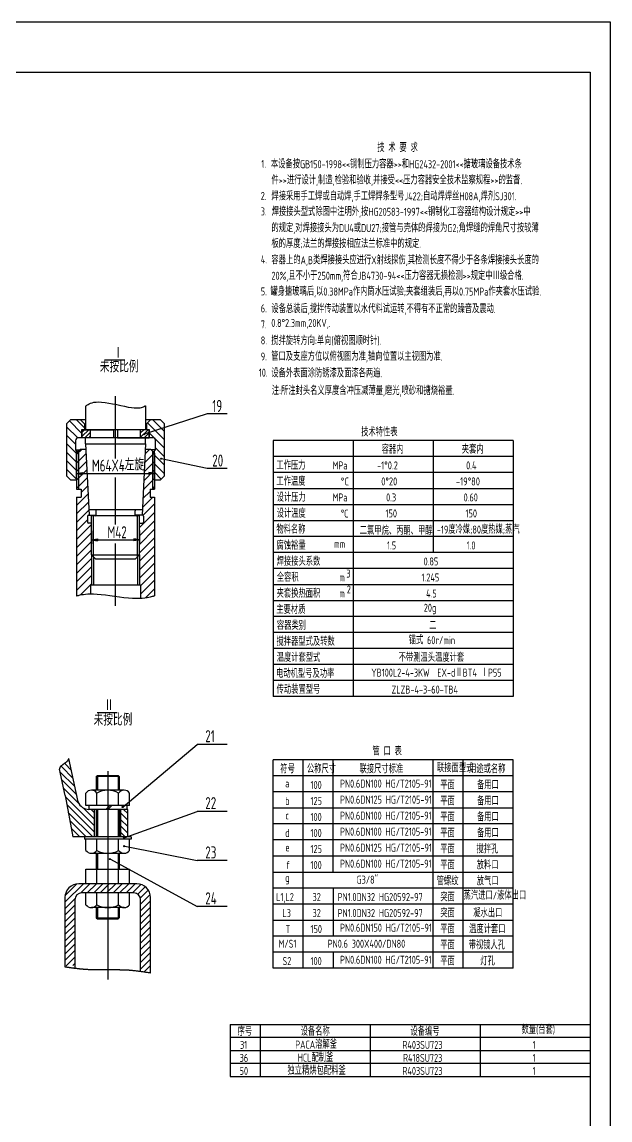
# Model space of a CAD drawing. Extents: x -1085 to 561, y -220 to 621.
# Drawn here: x 267 to 561, y 72 to 621 of the extents above; entities that cross this region are included whole.
import ezdxf

# ---------------------------------------------------------------- set-up
doc = ezdxf.new("R2010")
doc.units = 0
doc.layers.get('0').update_dxf_attribs({"color": 8, "linetype": 'CONTINUOUS'})
for name, color, linetype in [('0-EQUIPMENT', 7, 'CONTINUOUS'), ('1', 8, 'CONTINUOUS'), ('5', 8, 'CONTINUOUS')]:
    doc.layers.add(name, color=color, linetype=linetype)
doc.styles.add('HZTXT', font='tssdeng.shx', dxfattribs={"width": 0.8, "bigfont": 'tssdchn.shx'})

# ---------------------------------------------------------------- blocks, each defined once
blk = doc.blocks.new('*U17')
for p, q in [((296.39, 334.57), (297.08, 334.71)), ((297.08, 334.71), (297.92, 334.85)), ((297.92, 334.85), (298.92, 334.98)), ((298.92, 334.98), (300.09, 335.07)), ((300.09, 335.07), (301.45, 335.12)), ((301.45, 335.12), (303.02, 335.1)), ((303.02, 335.1), (304.79, 335.01)), ((304.79, 335.01), (306.78, 334.83)), ((306.78, 334.83), (308.94, 334.58)), ((294.53, 334.13), (294.53, 334.13, 1)), ((294.53, 334.13), (294.55, 334.13)), ((294.55, 334.13), (294.6, 334.15)), ((294.6, 334.15), (294.69, 334.17)), ((294.69, 334.17), (294.85, 334.21)), ((294.85, 334.21), (295.08, 334.26)), ((295.08, 334.26), (295.4, 334.34)), ((295.4, 334.34), (295.84, 334.44)), ((295.84, 334.44), (296.39, 334.57)), ((308.94, 334.58), (311.22, 334.29)), ((311.22, 334.29), (313.56, 333.97)), ((313.56, 333.97), (315.91, 333.66)), ((315.91, 333.66), (318.21, 333.37)), ((318.21, 333.37), (320.41, 333.14)), ((320.41, 333.14), (322.45, 332.98)), ((322.45, 332.98), (324.29, 332.91)), ((324.29, 332.91), (325.93, 332.92)), ((325.93, 332.92), (327.38, 332.99)), ((327.38, 332.99), (328.65, 333.12)), ((328.65, 333.12), (329.74, 333.27)), ((329.74, 333.27), (330.66, 333.44)), ((330.66, 333.44), (331.43, 333.61)), ((331.43, 333.61), (332.06, 333.76)), ((332.06, 333.76), (332.54, 333.88)), ((332.54, 333.88), (332.91, 333.98)), ((332.91, 333.98), (333.17, 334.04)), ((333.17, 334.04), (333.34, 334.08)), ((333.34, 334.08), (333.45, 334.11)), ((333.45, 334.11), (333.53, 334.13)), ((333.5, 334.12), (333.52, 334.13))]:
    blk.add_line(p, q)
blk = doc.blocks.new('*U18')
for p, q in [((299.03, 428.93), (299.04, 428.94)), ((299.03, 428.93), (299.03, 428.93, 1)), ((299.04, 428.94), (299.08, 428.96)), ((299.08, 428.96), (299.14, 429.01)), ((299.14, 429.01), (299.26, 429.08)), ((299.26, 429.08), (299.43, 429.18)), ((299.43, 429.18), (299.66, 429.33)), ((299.66, 429.33), (299.97, 429.52)), ((299.97, 429.52), (300.37, 429.77)), ((300.37, 429.77), (300.88, 430.04)), ((300.88, 430.04), (301.51, 430.32)), ((301.51, 430.32), (302.28, 430.59)), ((302.28, 430.59), (303.2, 430.81)), ((303.2, 430.81), (304.29, 430.96)), ((304.29, 430.96), (305.57, 431.01)), ((305.57, 431.01), (307.05, 430.95)), ((307.05, 430.95), (308.74, 430.76)), ((308.74, 430.76), (310.6, 430.46)), ((310.6, 430.46), (312.56, 430.08)), ((312.56, 430.08), (314.57, 429.66)), ((314.57, 429.66), (316.57, 429.23)), ((316.57, 429.23), (318.5, 428.82)), ((318.5, 428.82), (320.31, 428.46)), ((320.31, 428.46), (321.94, 428.2)), ((321.94, 428.2), (323.34, 428.04)), ((323.34, 428.04), (324.53, 427.99)), ((324.53, 427.99), (325.52, 428.03)), ((325.52, 428.03), (326.34, 428.12)), ((326.34, 428.12), (327, 428.26)), ((327, 428.26), (327.53, 428.43)), ((327.53, 428.43), (327.94, 428.59)), ((327.94, 428.59), (328.27, 428.75)), ((328.27, 428.75), (328.52, 428.87)), ((328.52, 428.87), (328.71, 428.96)), ((328.71, 428.96), (328.84, 429.03)), ((328.84, 429.03), (328.93, 429.07)), ((328.93, 429.07), (328.99, 429.1)), ((328.99, 429.1), (329.03, 429.12)), ((329.01, 429.11), (329.02, 429.11))]:
    blk.add_line(p, q)
blk = doc.blocks.new('*U19')
at = {"layer": '5'}
for p, q in [((295.1, 413.06), (289.53, 418.63)), ((297.03, 415.38), (290.9, 421.5)), ((298.53, 418.12), (294.52, 422.12, 1)), ((294.03, 409.89), (289.53, 414.39)), ((294.53, 405.15), (289.53, 410.15)), ((294.53, 400.91), (289.53, 405.91)), ((294.53, 396.66), (289.53, 401.66)), ((294.53, 392.42), (289.53, 397.42))]:
    blk.add_line(p, q, dxfattribs=at)
blk = doc.blocks.new('*U20')
at = {"layer": '5'}
for p, q in [((338.53, 412.06), (330, 420.59)), ((338.53, 416.3), (332.71, 422.12, 1)), ((338.53, 407.82), (331.03, 415.32)), ((338.53, 403.57), (334.03, 408.07)), ((338.53, 399.33), (333.53, 404.33)), ((338.53, 395.09), (333.53, 400.09)), ((336.89, 392.48), (333.53, 395.85))]:
    blk.add_line(p, q, dxfattribs=at)
blk = doc.blocks.new('*U21')
at = {"layer": '5'}
for p, q in [((297.28, 415.95), (298.45, 417.12, 1)), ((297.28, 413.83), (300.57, 417.12)), ((298.69, 413.12), (301.53, 415.96)), ((300.81, 413.12), (301.53, 413.84))]:
    blk.add_line(p, q, dxfattribs=at)
blk = doc.blocks.new('*U22')
at = {"layer": '5'}
for p, q in [((326.53, 415.5), (328.14, 417.12, 1)), ((326.53, 413.38), (330.27, 417.12)), ((328.39, 413.12), (330.78, 415.51)), ((330.51, 413.12), (330.78, 413.39))]:
    blk.add_line(p, q, dxfattribs=at)
blk = doc.blocks.new('*U23')
at = {"layer": '5'}
for p, q in [((297.27, 407.47), (294.53, 404.72, 1)), ((299.27, 405.22), (294.53, 400.48)), ((299.47, 401.18), (294.53, 396.23)), ((299.67, 397.14), (294.53, 391.99)), ((299.88, 393.1), (294.53, 387.75)), ((294.53, 379.26), (300.28, 385.02)), ((296.78, 385.75), (300.08, 389.06)), ((294.53, 375.02), (300.48, 380.98)), ((294.53, 370.78), (300.68, 376.93)), ((294.53, 366.53), (300.03, 372.03)), ((294.53, 362.29), (302.03, 369.79)), ((294.53, 358.05), (302.03, 365.55)), ((294.53, 353.81), (302.03, 361.31)), ((294.53, 349.56), (302.03, 357.06)), ((294.53, 345.32), (302.03, 352.82)), ((294.53, 341.08), (302.03, 348.58)), ((294.53, 336.84), (302.03, 344.34)), ((296.53, 334.6), (302.03, 340.09)), ((301.29, 335.11), (301.53, 335.35))]:
    blk.add_line(p, q, dxfattribs=at)
blk = doc.blocks.new('*U24')
at = {"layer": '5'}
for p, q in [((294.53, 399.05), (294.53, 393.24, 1)), ((294.53, 395.24), (297.49, 395.73)), ((294.53, 395.24), (333.53, 395.24)), ((294.53, 395.24), (297.49, 394.74)), ((297.49, 395.73), (297.49, 394.74)), ((333.53, 395.24), (330.57, 395.73)), ((330.57, 395.73), (330.57, 394.74)), ((333.53, 395.24), (330.57, 394.74)), ((333.53, 399.25), (333.53, 393.24))]:
    blk.add_line(p, q, dxfattribs=at)
blk = doc.blocks.new('*U25')
at = {"layer": '5'}
for p, q in [((302.03, 366.55), (302.03, 360.13, 1)), ((302.03, 362.13), (304.99, 362.62)), ((302.03, 362.13), (326.03, 362.13)), ((302.03, 362.13), (304.99, 361.64)), ((304.99, 362.62), (304.99, 361.64)), ((326.03, 362.13), (323.07, 362.62)), ((323.07, 362.62), (323.07, 361.64)), ((326.03, 362.13), (323.07, 361.64)), ((326.03, 366.75), (326.03, 360.13))]:
    blk.add_line(p, q, dxfattribs=at)
blk = doc.blocks.new('*U99')
for p, q in [((320.1, 222.07), (316.67, 225.5)), ((320.1, 225.31), (318, 227.41)), ((320.1, 218.84), (316.67, 222.27)), ((320.1, 215.6), (316.67, 219.03)), ((318.78, 213.69), (316.67, 215.8, 1))]:
    blk.add_line(p, q)
blk = doc.blocks.new('*U100')
for p, q in [((292.79, 242.92), (286.92, 248.79)), ((291.89, 247.05), (288.82, 250.12)), ((291, 251.18), (290.73, 251.45)), ((293.69, 238.78), (286.21, 246.26)), ((294.58, 234.65), (287.11, 242.13)), ((295.78, 230.22), (288.01, 238)), ((303.52, 219.25), (288.89, 233.88)), ((303.52, 216.01), (289.63, 229.9)), ((302.61, 213.69), (290.37, 225.93)), ((303.52, 222.48), (297.8, 228.21)), ((303.52, 225.72), (301.83, 227.41)), ((299.38, 213.69), (291.12, 221.95)), ((296.14, 213.69), (291.86, 217.97)), ((292.91, 213.69), (292.6, 214, 1))]:
    blk.add_line(p, q)
blk = doc.blocks.new('*U101')
for p, q in [((290.37, 252.37), (290.33, 252.29)), ((290.41, 252.45), (290.37, 252.37)), ((290.45, 252.53), (290.41, 252.45)), ((290.49, 252.6), (290.45, 252.53)), ((290.52, 252.67), (290.49, 252.6)), ((290.55, 252.74), (290.52, 252.67)), ((290.58, 252.79), (290.55, 252.74)), ((290.61, 252.85), (290.58, 252.79)), ((290.63, 252.89), (290.61, 252.85, 1)), ((285.97, 247.73), (285.92, 247.6)), ((286.02, 247.89), (285.97, 247.73)), ((286.08, 248.05), (286.02, 247.89)), ((286.14, 248.23), (286.08, 248.05)), ((286.21, 248.4), (286.14, 248.23)), ((286.28, 248.56), (286.21, 248.4)), ((286.34, 248.71), (286.28, 248.56)), ((286.41, 248.83), (286.34, 248.71)), ((286.47, 248.93), (286.41, 248.83)), ((286.53, 249), (286.47, 248.93)), ((286.58, 249.05), (286.53, 249)), ((286.63, 249.08), (286.58, 249.05)), ((286.68, 249.1), (286.63, 249.08)), ((286.74, 249.12), (286.68, 249.1)), ((286.79, 249.13), (286.74, 249.12)), ((286.84, 249.15), (286.79, 249.13)), ((286.9, 249.18), (286.84, 249.15)), ((286.96, 249.22), (286.9, 249.18)), ((287.02, 249.26), (286.96, 249.22)), ((287.08, 249.31), (287.02, 249.26)), ((287.15, 249.36), (287.08, 249.31)), ((287.21, 249.42), (287.15, 249.36)), ((287.28, 249.48), (287.21, 249.42)), ((287.35, 249.53), (287.28, 249.48)), ((287.41, 249.59), (287.35, 249.53)), ((287.48, 249.65), (287.41, 249.59)), ((287.55, 249.7), (287.48, 249.65)), ((287.62, 249.76), (287.55, 249.7)), ((287.69, 249.81), (287.62, 249.76)), ((287.76, 249.86), (287.69, 249.81)), ((287.83, 249.92), (287.76, 249.86)), ((287.9, 249.97), (287.83, 249.92)), ((287.97, 250.02), (287.9, 249.97)), ((288.04, 250.07), (287.97, 250.02)), ((288.11, 250.12), (288.04, 250.07)), ((288.18, 250.18), (288.11, 250.12)), ((288.25, 250.23), (288.18, 250.18)), ((288.32, 250.28), (288.25, 250.23)), ((288.39, 250.33), (288.32, 250.28)), ((288.46, 250.38), (288.39, 250.33)), ((288.53, 250.42), (288.46, 250.38)), ((288.61, 250.47), (288.53, 250.42)), ((288.68, 250.52), (288.61, 250.47)), ((288.75, 250.56), (288.68, 250.52)), ((288.82, 250.61), (288.75, 250.56)), ((288.89, 250.65), (288.82, 250.61)), ((288.95, 250.7), (288.89, 250.65)), ((289.02, 250.74), (288.95, 250.7)), ((289.09, 250.79), (289.02, 250.74)), ((289.16, 250.84), (289.09, 250.79)), ((289.22, 250.89), (289.16, 250.84)), ((289.29, 250.94), (289.22, 250.89)), ((289.36, 250.99), (289.29, 250.94)), ((289.42, 251.05), (289.36, 250.99)), ((289.48, 251.11), (289.42, 251.05)), ((289.55, 251.17), (289.48, 251.11)), ((289.61, 251.23), (289.55, 251.17)), ((289.67, 251.3), (289.61, 251.23)), ((289.73, 251.37), (289.67, 251.3)), ((289.78, 251.44), (289.73, 251.37)), ((289.84, 251.51), (289.78, 251.44)), ((289.9, 251.58), (289.84, 251.51)), ((289.95, 251.66), (289.9, 251.58)), ((290, 251.74), (289.95, 251.66)), ((290.05, 251.81), (290, 251.74)), ((290.1, 251.89), (290.05, 251.81)), ((290.15, 251.97), (290.1, 251.89)), ((290.2, 252.05), (290.15, 251.97)), ((290.24, 252.13), (290.2, 252.05)), ((290.29, 252.21), (290.24, 252.13)), ((290.33, 252.29), (290.29, 252.21))]:
    blk.add_line(p, q)
blk = doc.blocks.new('*U102')
for p, q in [((288.71, 148.83), (288.83, 148.81, 1)), ((288.83, 148.81), (288.96, 148.79)), ((288.96, 148.79), (289.12, 148.76)), ((289.12, 148.76), (289.3, 148.74)), ((289.3, 148.74), (289.49, 148.71)), ((289.49, 148.71), (289.7, 148.67)), ((289.7, 148.67), (289.92, 148.64)), ((289.92, 148.64), (290.15, 148.61)), ((290.15, 148.61), (290.39, 148.57)), ((290.39, 148.57), (290.63, 148.53)), ((290.63, 148.53), (290.88, 148.5)), ((290.88, 148.5), (291.13, 148.46)), ((291.13, 148.46), (291.39, 148.42)), ((291.39, 148.42), (291.65, 148.39)), ((291.65, 148.39), (291.91, 148.35)), ((291.91, 148.35), (292.17, 148.31)), ((292.17, 148.31), (292.43, 148.28)), ((292.43, 148.28), (292.69, 148.24)), ((292.69, 148.24), (292.95, 148.21)), ((292.95, 148.21), (293.21, 148.18)), ((293.21, 148.18), (293.46, 148.14)), ((293.46, 148.14), (293.72, 148.11)), ((293.72, 148.11), (293.98, 148.08)), ((293.98, 148.08), (294.24, 148.05)), ((294.24, 148.05), (294.49, 148.02)), ((294.49, 148.02), (294.75, 147.99)), ((294.75, 147.99), (295.01, 147.96)), ((295.01, 147.96), (295.27, 147.93)), ((295.27, 147.93), (295.53, 147.9)), ((295.53, 147.9), (295.79, 147.87)), ((295.79, 147.87), (296.05, 147.84)), ((296.05, 147.84), (296.3, 147.82)), ((296.3, 147.82), (296.56, 147.79)), ((296.56, 147.79), (296.82, 147.77)), ((296.82, 147.77), (297.07, 147.74)), ((297.07, 147.74), (297.33, 147.72)), ((297.33, 147.72), (297.58, 147.7)), ((297.58, 147.7), (297.83, 147.68)), ((297.83, 147.68), (298.08, 147.66)), ((298.08, 147.66), (298.33, 147.64)), ((298.33, 147.64), (298.58, 147.62)), ((298.58, 147.62), (298.83, 147.6)), ((298.83, 147.6), (299.07, 147.58)), ((299.07, 147.58), (299.32, 147.57)), ((299.32, 147.57), (299.56, 147.55)), ((299.56, 147.55), (299.8, 147.54)), ((299.8, 147.54), (300.04, 147.52)), ((300.04, 147.52), (300.28, 147.51)), ((300.28, 147.51), (300.52, 147.5)), ((300.52, 147.5), (300.76, 147.49)), ((300.76, 147.49), (300.99, 147.48)), ((300.99, 147.48), (301.23, 147.47)), ((301.23, 147.47), (301.46, 147.46)), ((301.46, 147.46), (301.7, 147.45)), ((301.7, 147.45), (301.93, 147.44)), ((301.93, 147.44), (302.16, 147.43)), ((302.16, 147.43), (302.39, 147.42)), ((302.39, 147.42), (302.62, 147.42)), ((302.62, 147.42), (302.85, 147.41)), ((302.85, 147.41), (303.08, 147.41)), ((303.08, 147.41), (303.31, 147.4)), ((303.31, 147.4), (303.54, 147.4)), ((303.54, 147.4), (303.77, 147.39)), ((303.77, 147.39), (304, 147.39)), ((304, 147.39), (304.23, 147.38)), ((304.23, 147.38), (304.45, 147.38)), ((304.45, 147.38), (304.68, 147.38)), ((304.68, 147.38), (304.91, 147.37)), ((304.91, 147.37), (305.13, 147.37)), ((305.13, 147.37), (305.36, 147.37)), ((305.36, 147.37), (305.58, 147.37)), ((305.58, 147.37), (305.81, 147.37)), ((305.81, 147.37), (306.03, 147.37)), ((306.03, 147.37), (306.26, 147.37)), ((306.26, 147.37), (306.48, 147.37)), ((306.48, 147.37), (306.7, 147.37)), ((306.7, 147.37), (306.92, 147.37)), ((306.92, 147.37), (307.15, 147.37)), ((307.15, 147.37), (307.37, 147.37)), ((307.37, 147.37), (307.59, 147.37)), ((307.59, 147.37), (307.81, 147.37)), ((307.81, 147.37), (308.03, 147.37)), ((308.03, 147.37), (308.25, 147.37)), ((308.25, 147.37), (308.46, 147.37)), ((308.46, 147.37), (308.68, 147.38)), ((308.68, 147.38), (308.9, 147.38)), ((308.9, 147.38), (309.12, 147.38)), ((309.12, 147.38), (309.34, 147.38)), ((309.34, 147.38), (309.55, 147.38)), ((309.55, 147.38), (309.77, 147.39)), ((309.77, 147.39), (309.99, 147.39)), ((309.99, 147.39), (310.21, 147.39)), ((310.21, 147.39), (310.43, 147.39)), ((310.43, 147.39), (310.65, 147.39)), ((310.65, 147.39), (310.87, 147.39)), ((310.87, 147.39), (311.09, 147.4)), ((311.09, 147.4), (311.31, 147.4)), ((311.31, 147.4), (311.53, 147.4)), ((311.53, 147.4), (311.75, 147.4)), ((311.75, 147.4), (311.98, 147.4)), ((311.98, 147.4), (312.2, 147.4)), ((312.2, 147.4), (312.43, 147.4)), ((312.43, 147.4), (312.66, 147.4)), ((312.66, 147.4), (312.89, 147.4)), ((312.89, 147.4), (313.12, 147.4)), ((313.12, 147.4), (313.35, 147.39)), ((313.35, 147.39), (313.58, 147.39)), ((313.58, 147.39), (313.82, 147.39)), ((313.82, 147.39), (314.05, 147.39)), ((314.05, 147.39), (314.29, 147.38)), ((314.29, 147.38), (314.52, 147.38)), ((314.52, 147.38), (314.76, 147.38)), ((314.76, 147.38), (314.99, 147.37)), ((314.99, 147.37), (315.23, 147.37)), ((315.23, 147.37), (315.46, 147.36)), ((315.46, 147.36), (315.69, 147.36)), ((315.69, 147.36), (315.92, 147.36)), ((315.92, 147.36), (316.15, 147.35)), ((316.15, 147.35), (316.37, 147.35)), ((316.37, 147.35), (316.6, 147.34)), ((316.6, 147.34), (316.82, 147.34)), ((316.82, 147.34), (317.03, 147.33)), ((317.03, 147.33), (317.25, 147.33)), ((317.25, 147.33), (317.46, 147.32)), ((317.46, 147.32), (317.66, 147.32)), ((317.66, 147.32), (317.87, 147.32)), ((317.87, 147.32), (318.07, 147.31)), ((318.07, 147.31), (318.28, 147.31)), ((318.28, 147.31), (318.48, 147.3)), ((318.48, 147.3), (318.68, 147.3)), ((318.68, 147.3), (318.88, 147.29)), ((318.88, 147.29), (319.08, 147.28)), ((319.08, 147.28), (319.28, 147.28)), ((319.28, 147.28), (319.49, 147.27)), ((319.49, 147.27), (319.7, 147.26)), ((319.7, 147.26), (319.92, 147.25)), ((319.92, 147.25), (320.14, 147.23)), ((320.14, 147.23), (320.38, 147.22)), ((320.38, 147.22), (320.62, 147.2)), ((320.62, 147.2), (320.88, 147.18)), ((320.88, 147.18), (321.14, 147.16)), ((321.14, 147.16), (321.42, 147.13)), ((321.42, 147.13), (321.72, 147.1)), ((321.72, 147.1), (322.03, 147.07)), ((322.03, 147.07), (322.36, 147.04)), ((322.36, 147.04), (322.71, 147)), ((322.71, 147), (323.08, 146.96)), ((323.08, 146.96), (323.45, 146.91)), ((323.45, 146.91), (323.84, 146.87)), ((323.84, 146.87), (324.25, 146.82)), ((324.25, 146.82), (324.66, 146.76)), ((324.66, 146.76), (325.08, 146.71)), ((325.08, 146.71), (325.5, 146.65)), ((325.5, 146.65), (325.93, 146.6)), ((325.93, 146.6), (326.37, 146.54)), ((326.37, 146.54), (326.81, 146.48)), ((326.81, 146.48), (327.25, 146.42)), ((327.25, 146.42), (327.7, 146.36)), ((327.7, 146.36), (328.14, 146.29)), ((328.14, 146.29), (328.58, 146.23)), ((328.58, 146.23), (329.02, 146.17)), ((329.02, 146.17), (329.45, 146.11)), ((329.45, 146.11), (329.87, 146.05)), ((329.87, 146.05), (330.26, 145.99)), ((330.26, 145.99), (330.62, 145.94)), ((330.62, 145.94), (330.95, 145.89)), ((330.95, 145.89), (331.24, 145.85)), ((331.24, 145.85), (331.48, 145.82))]:
    blk.add_line(p, q)

msp = doc.modelspace()

# ---------------------------------------------------------------- linework, layer by layer
for p, q in [((-32.77011, 620.83141), (561.22989, 620.83141)), ((561.22989, 620.83141), (561.22989, -220.16859)), ((551.22989, 595.83141), (551.22989, -210.16859))]:
    msp.add_line(p, q)
at = {"layer": '0-EQUIPMENT'}
for p, q in [((308.72037, 452.06422), (318.72037, 452.06422)), ((314.0262, 402.66111), (314.0262, 433.89429)), ((299.0262, 428.93355), (299.0262, 417.12224)), ((329.0262, 429.11555), (329.0262, 417.12224)), ((359.84785, 424.97513), (328.3821, 414.82573)), ((369.84785, 424.97513), (359.84785, 424.97513, 1)), ((291.5262, 422.12224), (289.5262, 420.12224)), ((289.5262, 420.12224), (289.5262, 394.12224)), ((299.0262, 422.12224), (291.5262, 422.12224)), ((298.5262, 420.12224), (296.5262, 422.12224)), ((331.0262, 417.12224), (297.0262, 417.12224)), ((297.0262, 417.12224), (297.0262, 413.12224)), ((297.2762, 413.12224), (297.2762, 417.12224)), ((297.2762, 417.12224), (313.0262, 417.12224)), ((298.5262, 420.12224), (298.5262, 417.12224)), ((298.5262, 420.12224), (299.0262, 420.12224)), ((301.5262, 413.12224), (301.5262, 417.12224)), ((330.7762, 417.12224), (310.322, 417.12224)), ((313.0262, 417.12224), (313.0262, 413.12224)), ((315.0262, 417.12224), (315.0262, 413.12224)), ((326.5262, 413.12224), (326.5262, 417.12224)), ((336.5262, 422.12224), (329.0262, 422.12224)), ((329.0262, 420.12224), (329.5262, 420.12224)), ((329.5262, 420.12224), (331.5262, 422.12224)), ((329.5262, 420.12224), (329.5262, 417.12224)), ((330.7762, 413.12224), (330.7762, 417.12224)), ((331.0262, 413.12224), (331.0262, 417.12224)), ((338.5262, 420.12224), (336.5262, 422.12224)), ((338.5262, 394.12224), (338.5262, 420.12224)), ((294.0262, 411.62224), (294.0262, 407.12224, 6.28319)), ((332.5262, 413.12224), (295.5262, 413.12224, 6.28319)), ((313.0262, 413.12224), (297.2762, 413.12224)), ((299.0262, 410.12224), (299.0262, 413.12224)), ((315.0262, 413.12224), (330.7762, 413.12224)), ((329.0262, 410.12224), (329.0262, 413.12224)), ((334.0262, 407.12224), (334.0262, 411.62224, 1)), ((512.79382, 411.78609), (392.79382, 411.78609, 1)), ((392.79382, 411.78609), (392.79382, 283.78609)), ((432.79382, 411.78609), (432.79382, 283.78609, 1)), ((472.79382, 411.78609), (472.79382, 355.78609, 1)), ((512.79382, 411.78609), (512.79382, 283.78609)), ((294.0262, 407.12224), (296.18305, 407.12224)), ((294.0262, 407.12224), (295.10462, 406.04382)), ((296.5262, 407.46539), (294.5262, 405.46539)), ((294.5262, 392.12224), (294.5262, 406.62224)), ((295.5262, 406.46539), (295.5262, 387.46539)), ((296.5262, 407.46539), (299.2762, 407.46539)), ((299.0262, 410.12224), (329.0262, 410.12224)), ((299.0262, 410.12224), (300.80754, 374.46539)), ((329.0262, 410.12224), (327.24486, 374.46539)), ((328.77139, 405.02183), (331.21495, 407.46539)), ((328.7762, 407.46539), (331.5262, 407.46539)), ((333.5262, 405.46539), (331.5262, 407.46539)), ((334.0262, 407.12224), (331.86935, 407.12224)), ((332.5262, 406.46539), (332.5262, 387.46539)), ((334.0262, 407.12224), (332.94777, 406.04382)), ((333.5262, 392.12224), (333.5262, 406.62224)), ((294.5262, 405.46539), (294.5262, 387.46539)), ((328.32519, 396.09035), (333.5262, 401.29136)), ((328.54829, 400.55609), (333.5262, 405.534)), ((333.5262, 405.46539), (333.5262, 387.46539)), ((359.84785, 397.71676), (336.7916, 402.64646)), ((512.79382, 403.78609), (392.79382, 403.78609)), ((328.10209, 391.62461), (333.5262, 397.04872)), ((369.84785, 397.71676), (359.84785, 397.71676, 1)), ((512.79382, 395.78609), (392.79382, 395.78609, 1)), ((289.5262, 394.12224), (291.5262, 392.12224)), ((291.5262, 392.12224), (294.5262, 392.12224)), ((314.0262, 369.7554), (314.0262, 393.23081)), ((327.879, 387.15888), (333.5262, 392.80608)), ((333.5262, 392.12224), (336.5262, 392.12224)), ((336.5262, 392.12224), (338.5262, 394.12224)), ((294.5262, 387.46539), (296.7762, 387.46539)), ((296.7762, 387.46539), (296.7762, 383.46539)), ((327.6559, 382.69314), (331.2762, 386.31344)), ((331.2762, 387.46539), (333.5262, 387.46539, 1)), ((331.2762, 387.46539), (331.2762, 383.46539)), ((332.42815, 387.46539), (333.5262, 388.56344)), ((332.42815, 387.46539), (332.5262, 387.56344)), ((392.79382, 387.78609), (512.79382, 387.78609, 1)), ((294.5262, 383.46539), (296.7762, 383.46539)), ((294.5262, 383.46539), (294.5262, 334.12975)), ((327.4328, 378.2274), (332.67079, 383.46539)), ((327.81885, 374.3708), (333.5262, 380.07816)), ((331.2762, 383.46539), (333.5262, 383.46539)), ((333.5262, 383.46539), (333.5262, 334.12975)), ((392.79382, 379.78609), (512.79382, 379.78609, 1)), ((300.0262, 373.96539), (300.0262, 370.96539, 6.28319)), ((300.5262, 374.46539), (304.2762, 374.46539)), ((327.37759, 377.12224), (300.67481, 377.12224, 6.28319)), ((302.0262, 354.62224), (302.0262, 374.12224)), ((326.0262, 374.12224), (302.0262, 374.12224, 6.28319)), ((303.0262, 353.62224), (303.0262, 374.12224)), ((304.2762, 374.62224), (304.2762, 376.62224)), ((323.7762, 374.62224), (323.7762, 376.62224, 6.28319)), ((327.5262, 374.46539), (323.7762, 374.46539)), ((325.0262, 353.62224), (325.0262, 374.12224)), ((326.0262, 368.33551), (333.5262, 375.83551)), ((326.0262, 354.62224), (326.0262, 374.12224)), ((328.0262, 373.96539), (328.0262, 370.96539)), ((302.0262, 370.46539), (300.5262, 370.46539)), ((326.0262, 364.09287), (333.5262, 371.59287)), ((326.0262, 370.46539), (327.5262, 370.46539, 6.28319)), ((392.79382, 371.78609), (512.79382, 371.78609)), ((326.0262, 359.85023), (333.5262, 367.35023)), ((326.0262, 355.60759), (333.5262, 363.10759)), ((512.79382, 363.78609), (392.79382, 363.78609, 1)), ((314.0262, 329.06117), (314.0262, 360.32511)), ((326.0262, 351.36495), (333.5262, 358.86495)), ((302.0262, 354.62224), (304.0262, 352.62224)), ((302.0262, 354.62224), (326.0262, 354.62224)), ((302.0262, 354.62224), (302.0262, 339.46539)), ((303.0262, 353.62224), (303.0262, 339.46539)), ((304.0262, 352.62224), (324.0262, 352.62224)), ((326.0262, 354.62224), (324.0262, 352.62224)), ((325.0262, 353.62224), (325.0262, 339.46539)), ((326.0262, 347.12231), (333.5262, 354.62231)), ((326.0262, 354.62224), (326.0262, 339.46539)), ((512.79382, 355.78609), (392.79382, 355.78609)), ((326.0262, 342.87967), (333.5262, 350.37967)), ((326.5262, 339.13703), (333.5262, 346.13703)), ((512.79382, 347.78609), (392.79382, 347.78609)), ((326.5262, 334.89439), (333.5262, 341.89439)), ((326.5262, 339.46539), (301.5262, 339.46539)), ((301.5262, 339.46539), (301.5262, 335.11601)), ((326.5262, 339.46539), (326.5262, 332.9475)), ((329.04751, 333.17307), (333.5262, 337.65175)), ((392.79382, 339.78609), (512.79382, 339.78609, 1)), ((392.79382, 331.78609), (512.79382, 331.78609, 1)), ((512.79382, 323.78609), (392.79382, 323.78609, 1)), ((512.79382, 315.78609), (392.79382, 315.78609, 1)), ((512.79382, 307.78609), (392.79382, 307.78609, 1)), ((512.79382, 299.78609), (392.79382, 299.78609)), ((512.79382, 299.78609), (392.79382, 299.78609)), ((512.79382, 291.78609), (392.79382, 291.78609)), ((512.79382, 283.78609), (392.79382, 283.78609, 1)), ((304.84741, 275.8924), (314.84741, 275.8924, 1)), ((317.8749, 228.63925), (354.84785, 259.90359)), ((369.84785, 259.90359), (354.84785, 259.90359, 1)), ((295.35079, 231.12272), (290.62614, 252.88954)), ((288.79742, 234.35861), (285.92242, 247.60396)), ((512.79382, 252.13994), (392.79382, 252.13994, 1)), ((392.79382, 148.13994), (392.79382, 252.13994)), ((407.79382, 148.13994), (407.79382, 252.13994)), ((422.79382, 196.13994), (422.79382, 252.13994)), ((472.79382, 148.13994), (472.79382, 252.13994)), ((487.79382, 148.13994), (487.79382, 252.13994, 1)), ((512.79382, 148.13994), (512.79382, 252.13994)), ((304.3804, 243.83348), (304.95218, 244.40527)), ((304.3804, 243.83348), (304.3804, 237.03641)), ((315.81611, 243.83348), (304.3804, 243.83348)), ((304.95218, 244.40527), (304.95218, 237.03641)), ((304.95218, 244.40527), (315.24432, 244.40527)), ((310.09825, 246.51753), (310.09825, 142.47936)), ((315.24432, 244.40527), (315.24432, 237.03641)), ((315.81611, 243.83348), (315.24432, 244.40527)), ((315.81611, 243.83348), (315.81611, 237.03641)), ((512.79382, 244.13994), (392.79382, 244.13994)), ((318.26897, 237.03641), (301.92753, 237.03641, 6.28319)), ((512.79382, 236.13994), (392.79382, 236.13994)), ((288.79742, 234.35861), (292.65843, 213.68851)), ((299.20396, 229.41261), (299.20396, 235.60695, 6.28319)), ((304.65111, 229.41261), (304.65111, 235.60695)), ((315.5454, 229.41261), (315.5454, 235.60695, 6.28319)), ((320.99255, 229.41261), (320.99255, 235.60695)), ((320.99255, 229.41261), (299.20396, 229.41261)), ((300.63342, 229.41261), (300.63342, 227.41136)), ((320.1045, 227.41136), (300.70503, 227.41136)), ((303.52272, 213.68851), (303.52272, 227.41136)), ((304.3804, 227.41136), (304.3804, 213.68851)), ((304.95218, 227.41136), (304.95218, 213.68851)), ((311.18081, 229.41261), (309.17956, 227.41136)), ((310.09825, 227.41136), (312.0995, 229.41261)), ((315.24432, 227.41136), (315.24432, 213.68851)), ((315.81611, 227.41136), (315.81611, 213.68851)), ((316.67378, 213.68851), (316.67378, 227.41136)), ((318.39088, 213.27834), (354.84785, 226.45291)), ((319.56308, 229.41261), (319.56308, 227.41136)), ((320.1045, 213.68851), (320.1045, 227.41136)), ((369.84785, 226.45291), (354.84785, 226.45291)), ((392.79382, 228.13994), (512.79382, 228.13994)), ((512.79382, 220.13994), (392.79382, 220.13994, 1)), ((321.74755, 213.68851), (292.65843, 213.68851)), ((298.43491, 213.68851), (298.43491, 212.54494)), ((321.74755, 212.54494), (298.43491, 212.54494)), ((299.20396, 206.92238), (299.20396, 212.54494)), ((304.65111, 206.92238), (304.65111, 212.54494)), ((315.5454, 206.92238), (315.5454, 212.54494, 6.28319)), ((318.64381, 209.02649), (354.84785, 201.84117)), ((320.99255, 206.92238), (320.99255, 212.54494)), ((321.74755, 213.68851), (321.74755, 212.54494)), ((512.79382, 212.13994), (392.79382, 212.13994)), ((301.92753, 205.49292), (318.26897, 205.49292)), ((304.3804, 205.49292), (304.3804, 197.5635, 6.28319)), ((304.95218, 205.49292), (304.95218, 197.5635)), ((315.24432, 205.49292), (315.24432, 197.5635)), ((315.81611, 205.49292), (315.81611, 197.5635)), ((512.79382, 204.13994), (392.79382, 204.13994, 1)), ((299.20396, 190.2453), (299.20396, 197.5635)), ((299.20396, 197.5635), (320.99255, 197.5635)), ((304.65111, 190.2453), (304.65111, 197.5635)), ((311.40983, 202.6006), (354.84785, 178.9094)), ((315.5454, 190.2453), (315.5454, 197.5635)), ((320.99255, 190.2453), (320.99255, 197.5635)), ((369.84785, 201.84117), (354.84785, 201.84117)), ((392.79382, 196.13994), (512.79382, 196.13994, 1)), ((288.71254, 184.25521), (294.70264, 190.2453)), ((288.71254, 181.0207), (297.93715, 190.2453)), ((324.62254, 190.2453), (295.57397, 190.2453)), ((296.59737, 185.67102), (301.17165, 190.2453)), ((299.83188, 185.67102), (304.40616, 190.2453)), ((303.06638, 185.67102), (307.64067, 190.2453)), ((306.30089, 185.67102), (310.87517, 190.2453)), ((309.5354, 185.67102), (314.10968, 190.2453, 6.28319)), ((312.7699, 185.67102), (317.34419, 190.2453)), ((316.00441, 185.67102), (320.57869, 190.2453)), ((319.23892, 185.67102), (323.8132, 190.2453)), ((322.47343, 185.67102), (326.71944, 189.91704)), ((328.83607, 188.79916), (325.07032, 185.03341)), ((330.38302, 187.11161), (326.39366, 183.12225)), ((512.79382, 188.13994), (392.79382, 188.13994)), ((512.79382, 188.13994), (392.79382, 188.13994)), ((422.79382, 188.13994), (422.79382, 164.13994, 1)), ((288.71254, 183.38388), (288.71254, 148.82955)), ((288.71254, 177.78619), (293.68754, 182.76119)), ((293.68754, 182.24031), (293.68754, 148.11464)), ((323.07825, 185.67102), (297.11826, 185.67102, 6.28319)), ((299.20396, 179.78229), (299.20396, 185.67102)), ((304.65111, 179.78229), (304.65111, 185.67102, 6.28319)), ((315.5454, 179.78229), (315.5454, 185.67102, 6.28319)), ((320.99255, 179.78229), (320.99255, 185.67102)), ((326.50896, 180.00304), (331.33092, 184.82499)), ((326.50896, 146.55824), (326.50896, 182.24031)), ((326.50896, 176.76853), (331.48396, 181.74353)), ((331.48396, 145.81836), (331.48396, 183.38388)), ((288.71254, 174.55169), (293.68754, 179.52669)), ((288.71254, 171.31718), (293.68754, 176.29218)), ((318.26897, 178.35282), (301.92753, 178.35282)), ((304.3804, 178.35282), (304.3804, 173.29054)), ((304.95218, 178.35282), (304.95218, 172.71876)), ((315.24432, 178.35282), (315.24432, 172.71876)), ((315.81611, 178.35282), (315.81611, 173.29054, 6.28319)), ((326.50896, 173.53402), (331.48396, 178.50902)), ((369.84785, 178.9094), (354.84785, 178.9094)), ((512.79382, 180.13994), (392.79382, 180.13994)), ((288.71254, 168.08267), (293.68754, 173.05767)), ((304.3804, 173.29054), (304.95218, 172.71876)), ((304.3804, 173.29054), (315.81611, 173.29054)), ((304.95218, 172.71876), (315.24432, 172.71876)), ((315.81611, 173.29054), (315.24432, 172.71876)), ((326.50896, 170.29952), (331.48396, 175.27452)), ((326.50896, 167.06501), (331.48396, 172.04001)), ((392.79382, 172.13994), (512.79382, 172.13994, 1)), ((288.71254, 164.84817), (293.68754, 169.82317)), ((288.71254, 161.61366), (293.68754, 166.58866)), ((326.50896, 163.8305), (331.48396, 168.8055)), ((326.50896, 160.596), (331.48396, 165.571)), ((288.71254, 158.37915), (293.68754, 163.35415)), ((288.71254, 155.14465), (293.68754, 160.11965)), ((326.50896, 157.36149), (331.48396, 162.33649)), ((326.50896, 154.12698), (331.48396, 159.10198)), ((512.79382, 164.13994), (392.79382, 164.13994)), ((288.71254, 151.91014), (293.68754, 156.88514)), ((289.26216, 149.22525), (293.68754, 153.65063)), ((326.50896, 150.89248), (331.48396, 155.86748)), ((512.79382, 156.13994), (392.79382, 156.13994)), ((422.79382, 156.13994), (422.79382, 148.13994)), ((292.65194, 149.38052), (293.68754, 150.41613)), ((326.50896, 147.65797), (331.48396, 152.63297)), ((331.48396, 149.39846), (328.38338, 146.29788)), ((512.79382, 148.13994), (392.79382, 148.13994, 1)), ((371.22989, 120.03538), (551.22989, 120.03538, 1)), ((371.22989, 120.03538), (371.22989, 94.03538)), ((386.22989, 120.03538), (386.22989, 94.03538)), ((441.22989, 120.03538), (441.22989, 94.03538)), ((496.22989, 120.03538), (496.22989, 94.03538, 1)), ((551.22989, 113.53538), (371.22989, 113.53538)), ((371.22989, 107.03538), (551.22989, 107.03538, 1)), ((551.22989, 100.53538), (371.22989, 100.53538, 1)), ((371.22989, 94.03538), (551.22989, 94.03538))]:
    msp.add_line(p, q, dxfattribs=at)
for centre, radius in [((328.3821, 414.82573), 0.25), ((336.7916, 402.64646), 0.25), ((317.58901, 228.63925), 0.28589), ((318.17307, 213.09315), 0.28589), ((318.35792, 209.02649), 0.28589), ((311.12394, 202.6006), 0.28589)]:
    msp.add_circle(centre, radius, dxfattribs=at)
for centre, radius, start, end in [((295.5262, 411.62224), 1.5, 90, 180), ((332.5262, 411.62224), 1.5, 0, 90), ((300.5262, 373.96539), 0.5, 90, 180), ((303.7762, 376.62224), 0.5, 0, 90), ((303.7762, 374.62224), 0.5, 270, 360), ((324.2762, 376.62224), 0.5, 90, 180), ((324.2762, 374.62224), 0.5, 180, 270), ((327.5262, 373.96539), 0.5, 0, 90), ((300.5262, 370.96539), 0.5, 180, 270), ((327.5262, 370.96539), 0.5, 270, 360), ((301.92753, 233.72705), 3.30936, 34.6146661, 145.3853339), ((310.09825, 225.94317), 11.09325, 60.5915139, 119.4084861), ((318.26897, 233.72705), 3.30936, 34.6146661, 145.3853339), ((300.70503, 233.12921), 5.71785, 200.5433621, 270), ((301.92753, 208.80228), 3.30936, 214.6146661, 325.3853339), ((310.09825, 216.58616), 11.09325, 240.5915139, 299.4084861), ((318.26897, 208.80228), 3.30936, 214.6146661, 325.3853339), ((295.57397, 183.38388), 6.86143, 90, 180), ((324.62254, 183.38388), 6.86143, 0, 90), ((297.11826, 182.24031), 3.43071, 90, 180), ((323.07825, 182.24031), 3.43071, 0, 90), ((301.92753, 181.66218), 3.30936, 214.6146661, 325.3853339), ((310.09825, 189.44607), 11.09325, 240.5915139, 299.4084861), ((318.26897, 181.66218), 3.30936, 214.6146661, 325.3853339)]:
    msp.add_arc(centre, radius, start, end, dxfattribs=at)
at = {"layer": '1'}
msp.add_line((-22.77011, 595.83141), (551.22989, 595.83141), dxfattribs=at)

# ---------------------------------------------------------------- block references
at = {"layer": '0-EQUIPMENT'}
for name in ['*U18', '*U19', '*U21', '*U22', '*U20', '*U23', '*U24', '*U25', '*U17', '*U101', '*U100', '*U99', '*U102']:
    msp.add_blockref(name, (0, 0), dxfattribs=at)

# ---------------------------------------------------------------- texts
at = {"layer": '0-EQUIPMENT', "style": 'HZTXT'}
for s, height, width, p in [('技 术 要 求', 4, 0.7, (444.85234, 555.95936)), ('1.', 4, 0.7, (386.87599, 547.91999)), ('本设备按GB150-1998<<钢制压力容器>>和HG2432-2001<<搪玻璃设备技术条', 4, 0.7, (391.67147, 547.74549)), ('件>>进行设计,制造,检验和验收,并接受<<压力容器安全技术监察规程>>的监督.', 4, 0.7, (391.95747, 539.76749)), ('2.', 4, 0.7, (386.60255, 531.91999)), ('焊接采用手工焊或自动焊,手工焊焊条型号J422;自动焊焊丝H08A,焊剂SJ301.', 4, 0.7, (391.92776, 531.75809)), ('3.', 4, 0.7, (386.60255, 524.19199)), ('焊接接头型式除图中注明外,按HG20583-1997<<钢制化工容器结构设计规定>>中', 4, 0.7, (392.04547, 523.98449)), ('的规定,对焊接接头为DU4或DU27;接管与壳体的焊接为G2;角焊缝的焊角尺寸按较薄', 4, 0.7, (391.93247, 515.84149)), ('板的厚度;法兰的焊接按相应法兰标准中的规定.', 4, 0.7, (391.93247, 508.00349)), ('4.', 4, 0.7, (386.60255, 500.19199)), ('容器上的A,B类焊接接头应进行X射线探伤,其检测长度不得少于各条焊接接头长度的', 4, 0.7, (391.93247, 499.80449)), ('20%,且不小于250mm,符合JB4730-94<<压力容器无损检测>>规定中Ⅲ级合格.', 4, 0.7, (391.94047, 492.03449)), ('罐身搪玻璃后,以0.38MPa作内筒水压试验;夹套组装后,再以0.75MPa作夹套水压试验.', 4, 0.7, (391.41428, 484.1283)), ('5.', 4, 0.7, (386.60255, 484.19199)), ('6.', 4, 0.7, (386.60255, 475.69719)), ('设备总装后,搅拌传动装置以水代料试运转,不得有不正常的躁音及震动.', 4, 0.7, (391.90147, 475.44869)), ('0.8%%D2.3mm,20KV,.', 4, 0.7, (391.85947, 468.44407)), ('7.', 4, 0.7, (386.60255, 467.69719)), ('8.', 4, 0.7, (386.60255, 459.69719)), ('搅拌旋转方向:单向(俯视图顺时针).', 4, 0.7, (391.84847, 459.54569)), ('Ⅰ', 6, 0.7, (312.94815, 452.59152)), ('9.', 4, 0.7, (386.60255, 451.69719)), ('管口及支座方位以俯视图为准,轴向位置以主视图为准.', 4, 0.7, (391.85947, 451.63369)), ('未按比例', 6, 0.7, (306.16161, 445.71441)), ('10.', 4, 0.7, (385.62947, 443.62672)), ('设备外表面涂防锈漆及面漆各两遍.', 4, 0.7, (391.85947, 443.32869)), ('注:所注封头名义厚度含冲压减薄量,磨光,喷砂和搪烧裕量.', 4, 0.7, (392.12129, 434.54872)), ('19', 6, 0.7, (362.34785, 425.97513)), ('技术特性表', 4, 0.7, (436.80267, 413.84122)), ('容器内', 4, 0.7, (447.00828, 405.21625)), ('夹套内', 4, 0.7, (487.08152, 405.19672)), ('M64X4', 6, 0.7, (302.17862, 396.22404)), ('-左旋', 6, 0.7, (315.8584, 396.7418)), ('20', 6, 0.7, (362.34785, 398.71676)), ('工作压力', 4, 0.7, (394.41297, 397.21625)), ('MPa', 4, 0.7, (422.51916, 397.28359)), ('0.4', 4, 0.7, (489.27173, 397.28359)), ('工作温度', 4, 0.7, (394.41297, 389.21625)), ('%%D', 4, 0.8, (426.61198, 389.23841)), ('C', 4, 0.8, (428.50152, 389.23841)), ('设计压力', 4, 0.7, (394.53015, 381.19672)), ('MPa', 4, 0.7, (422.51916, 381.28359)), ('0.3', 4, 0.7, (449.27173, 381.28359)), ('0.60', 4, 0.7, (488.00655, 381.28359)), ('设计温度', 4, 0.7, (394.53015, 373.21625)), ('%%D', 4, 0.7, (426.64024, 373.23841)), ('C', 4, 0.7, (428.29359, 373.23841)), ('150', 4, 0.7, (448.99829, 373.28359)), ('150', 4, 0.7, (488.99829, 373.28359)), ('M42', 6, 0.7, (309.93738, 362.89842)), ('物料名称', 4, 0.7, (394.41297, 365.21625)), ('二氯甲烷、丙酮、甲醇', 4, 0.7, (436.05785, 364.66579)), ('-19度冷媒;80度热媒;蒸汽', 4, 0.7, (474.64954, 365.21625)), ('腐蚀裕量', 4, 0.7, (394.47156, 357.19672)), ('mm', 4, 0.7, (423.27217, 358.06484)), ('1.5', 4, 0.7, (449.71659, 357.28359)), ('1.0', 4, 0.7, (489.54516, 357.28359)), ('焊接接头系数', 4, 0.7, (394.53015, 349.21625)), ('0.85', 4, 0.7, (468.00655, 349.28359)), ('全容积', 4, 0.7, (394.64734, 341.21625)), ('3', 4, 0.7, (429.38411, 343.24509)), ('m', 4, 0.7, (425.863, 341.36784)), ('1.245', 4, 0.7, (467.01481, 341.28359)), ('夹套换热面积', 4, 0.7, (394.53015, 333.21625)), ('m', 4, 0.7, (425.863, 333.36784)), ('2', 4, 0.7, (429.60511, 335.29409)), ('4.5', 4, 0.7, (469.27173, 333.28359)), ('主要材质', 4, 0.7, (394.38367, 325.17719)), ('20g', 4, 0.7, (468.11948, 326.16268)), ('容器类别', 4, 0.7, (394.64734, 317.21625)), ('二', 4, 0.7, (470.80014, 317.27484)), ('搅拌器型式及转数', 4, 0.7, (394.47156, 309.21625)), ('锚式 60r/min', 4, 0.7, (460.55521, 309.94649)), ('温度计套型式', 4, 0.7, (394.55945, 301.21625)), ('不带测温头温度计套', 4, 0.7, (455.53972, 301.21625)), ('电动机型号及功率', 4, 0.7, (394.26648, 293.21625)), ('YB100L2-4-3KW  EX-dⅡBT4 ⅠP55', 4, 0.7, (441.8673, 293.7424)), ('传动装置型号', 4, 0.7, (394.53015, 285.23578)), ('ZLZB-4-3-60-TB4', 4, 0.7, (452.00462, 285.28359)), ('Ⅱ', 6, 0.7, (308.33342, 276.52706)), ('未按比例', 6, 0.7, (303.02624, 269.28475)), ('21', 6, 0.7, (358.86681, 261.01112)), ('管 口 表', 4, 0.7, (442.41714, 254.43221)), ('符号', 4, 0.7, (396.36355, 245.55057)), ('公称尺寸', 4, 0.7, (409.68291, 245.5701)), ('联接尺寸标准', 4, 0.7, (435.97371, 245.55057)), ('联接面型式', 4, 0.7, (474.70891, 246.08407)), ('用途或名称', 4, 0.7, (490.75379, 245.5701)), ('100', 4, 0.7, (411.49829, 237.63744)), ('PN0.6DN100 HG/T2105-91', 4, 0.7, (426.23805, 238.30034)), ('平面', 4, 0.7, (476.36355, 237.55057)), ('备用口', 4, 0.7, (494.71336, 237.5701)), ('a', 4, 0.7, (398.82357, 238.41869)), ('22', 6, 0.7, (358.86681, 227.56045)), ('b', 4, 0.7, (398.82357, 229.63744)), ('125', 4, 0.7, (411.49829, 229.63744)), ('PN0.6DN125 HG/T2105-91', 4, 0.7, (426.23805, 230.30034)), ('平面', 4, 0.7, (476.36355, 229.55057)), ('备用口', 4, 0.7, (494.71336, 229.5701)), ('c', 4, 0.7, (398.89193, 222.41869)), ('100', 4, 0.7, (411.49829, 221.63744)), ('PN0.6DN100 HG/T2105-91', 4, 0.7, (426.23805, 222.30034)), ('平面', 4, 0.7, (476.36355, 221.55057)), ('备用口', 4, 0.7, (494.71336, 221.5701)), ('d', 4, 0.7, (398.82357, 213.63744)), ('100', 4, 0.7, (411.49829, 213.63744)), ('PN0.6DN100 HG/T2105-91', 4, 0.7, (426.23805, 214.30034)), ('平面', 4, 0.7, (476.36355, 213.55057)), ('备用口', 4, 0.7, (494.71336, 213.5701)), ('23', 6, 0.7, (358.86681, 202.9487)), ('e', 4, 0.7, (398.89193, 206.41869)), ('125', 4, 0.7, (411.49829, 205.63744)), ('PN0.6DN125 HG/T2105-91', 4, 0.7, (426.23805, 206.30034)), ('平面', 4, 0.7, (476.36355, 205.55057)), ('搅拌孔', 4, 0.7, (494.44968, 205.53104)), ('f', 4, 0.7, (399.30208, 197.63744)), ('100', 4, 0.7, (411.49829, 197.63744)), ('PN0.6DN100 HG/T2105-91', 4, 0.7, (426.23805, 198.30034)), ('平面', 4, 0.7, (476.36355, 197.55057)), ('放料口', 4, 0.7, (494.55222, 197.55057)), ('g', 4, 0.7, (398.82357, 191.19994)), ('G3/8"', 4, 0.7, (434.4984, 190.30034)), ('管螺纹', 4, 0.7, (474.55222, 189.55057)), ('放气口', 4, 0.7, (494.56687, 189.55057)), ('蒸汽进口/液体出口', 4, 0.7, (488.03775, 182.38794)), ('24', 6, 0.7, (358.86681, 180.01693)), ('L1,L2', 4, 0.7, (394.30973, 181.63744)), ('32', 4, 0.7, (412.49003, 181.63744)), ('PN1.0DN32 HG20592-97', 4, 0.7, (425.04764, 181.63744)), ('突面', 4, 0.7, (476.3782, 181.53104)), ('L3', 4, 0.7, (397.42167, 173.63744)), ('32', 4, 0.7, (412.49003, 173.63744)), ('PN1.0DN32 HG20592-97', 4, 0.7, (425.05224, 173.63744)), ('突面', 4, 0.7, (476.3782, 173.53104)), ('凝水出口', 4, 0.7, (492.81414, 173.5701)), ('PN0.6DN150 HG/T2105-91', 4, 0.7, (426.23805, 166.30034)), ('T', 4, 0.7, (399.02865, 165.63744)), ('150', 4, 0.7, (411.49829, 165.63744)), ('平面', 4, 0.7, (476.36355, 165.55057)), ('温度计套口', 4, 0.7, (490.72449, 165.5701)), ('M/S1', 4, 0.7, (395.50245, 158.30034)), ('PN0.6 300X400/DN80', 4, 0.7, (420.06768, 158.30034)), ('平面', 4, 0.7, (476.36355, 157.55057)), ('带视镜人孔', 4, 0.7, (490.51941, 157.5701)), ('S2', 4, 0.7, (397.49003, 149.63744)), ('100', 4, 0.7, (411.49829, 149.63744)), ('PN0.6DN100 HG/T2105-91', 4, 0.7, (426.23805, 150.30034)), ('平面', 4, 0.7, (476.36355, 149.55057)), ('灯孔', 4, 0.7, (496.36355, 149.55057)), ('序号', 4, 0.7, (375.01371, 114.35304)), ('设备名称', 4, 0.7, (406.52138, 114.42841)), ('设备编号', 4, 0.7, (461.4542, 114.42841)), ('数量(台套)', 4, 0.7, (516.94841, 115.29071)), ('31', 4, 0.7, (376.23372, 107.78288)), ('PACA溶解釜', 4, 0.7, (403.82201, 107.9105)), ('R403SU723', 4, 0.7, (457.44742, 107.78288)), ('1', 4, 0.7, (522.52186, 107.78288)), ('36', 4, 0.7, (376.04038, 101.28288)), ('HCL配制釜', 4, 0.7, (405.06932, 101.4105)), ('R418SU723', 4, 0.7, (457.75503, 101.28288)), ('1', 4, 0.7, (522.52186, 101.28288)), ('50', 4, 0.7, (376.04038, 94.78288)), ('独立精烘包配料釜', 4, 0.7, (399.95368, 94.9105)), ('R403SU723', 4, 0.7, (457.44742, 94.78288)), ('1', 4, 0.7, (522.52186, 94.78288))]:
    msp.add_text(s, height=height, dxfattribs=dict(at, width=width)).set_placement(p)
at = {"layer": '0-EQUIPMENT', "char_height": 4, "attachment_point": 7, "style": 'HZTXT'}
for s, insert in [('-1%%D0.2', (444.74475, 397.28359)), ('0%%d20', (446.83077, 389.28359)), ('-19%%d80', (484.19787, 389.28359))]:
    msp.add_mtext(s, dxfattribs=dict(at, insert=insert))

doc.saveas('drawing.dxf')
